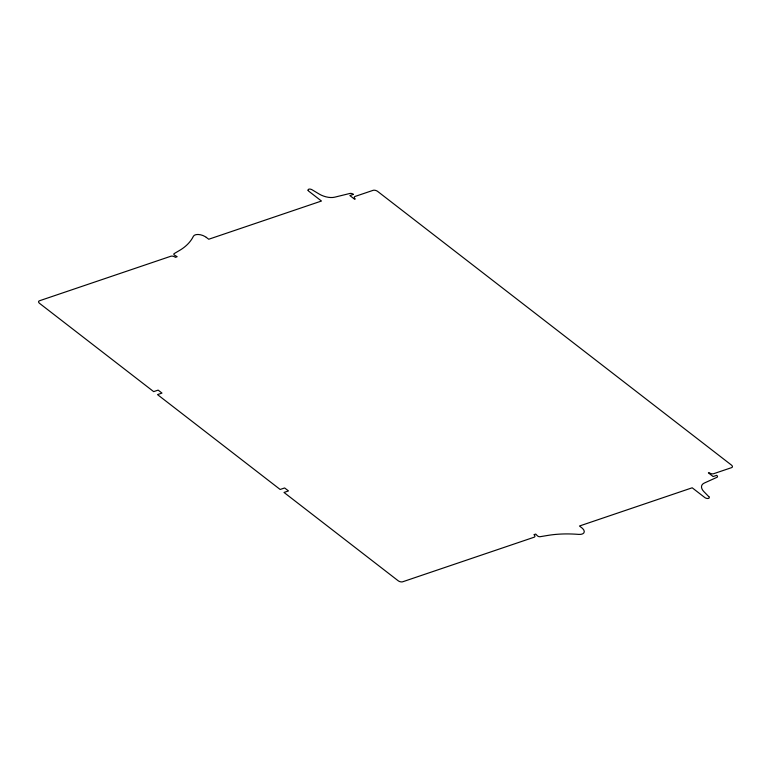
<?xml version="1.0" encoding="UTF-8"?>
<svg xmlns="http://www.w3.org/2000/svg" width="771" height="771" viewBox="0 0 771 771"><rect width="100%" height="100%" fill="white"/><g stroke="black" fill="none" stroke-linecap="round" stroke-linejoin="round"><path stroke-width="1.16" d="M206.3 237.381L208.739 239.241L321.459 201.029L308.863 191.285A2.708 1.388 19 0 1 308.082 190.292M708.761 496.611L703.904 491.638A13.55 6.939 19 0 1 704.318 483.041L716.799 477.394A2.708 1.388 19 0 0 716.702 475.331L713.127 476.545L708.385 472.874L709.06 472.652A3.383 1.735 19 0 0 713.657 473.712L731.554 467.65A3.383 1.735 19 0 0 731.438 465.067L377.655 191.41A3.383 1.735 19 0 0 373.058 190.35L355.152 196.412A3.383 1.735 19 0 0 355.277 198.995L354.602 199.226L349.87 195.564L353.446 194.35A2.708 1.388 19 0 0 349.774 193.492L334.739 197.174A13.55 6.939 19 0 1 319.136 194.013L312.091 189.782A2.805 1.436 19 0 0 309.248 189.088A2.805 1.436 19 0 0 308.13 190.302M708.848 496.591A2.805 1.436 19 0 1 708.886 498.22A2.805 1.436 19 0 1 706.284 498.268A2.708 1.388 19 0 1 704.8 497.546L692.194 487.792L579.474 526.005L581.864 527.884A9.079 4.645 19 0 1 582.741 528.655A8.124 4.163 19 0 1 578.693 534.399A103.844 53.17 19 0 0 547.834 535.421L540.114 536.703A2.034 1.041 19 0 1 537.377 535.787L535.7 534.062L533.956 534.66A3.383 1.735 19 0 1 534.072 537.242L402.703 581.777A3.383 1.735 19 0 1 398.106 580.708L283.998 492.447L288.47 490.925L284.634 487.956L280.152 489.469L157.515 394.607L161.987 393.085L158.142 390.116L153.67 391.629L39.562 303.369A3.383 1.735 19 0 1 39.446 300.786L170.815 256.251A3.383 1.735 19 0 1 175.412 257.321L177.166 256.724L174.728 255.268A2.034 1.041 19 0 1 174.14 253.62L179.47 250.479A103.844 53.17 19 0 0 193.357 236.331A8.124 4.163 19 0 1 205.259 236.668A9.079 4.645 19 0 1 206.3 237.381"/></g></svg>
